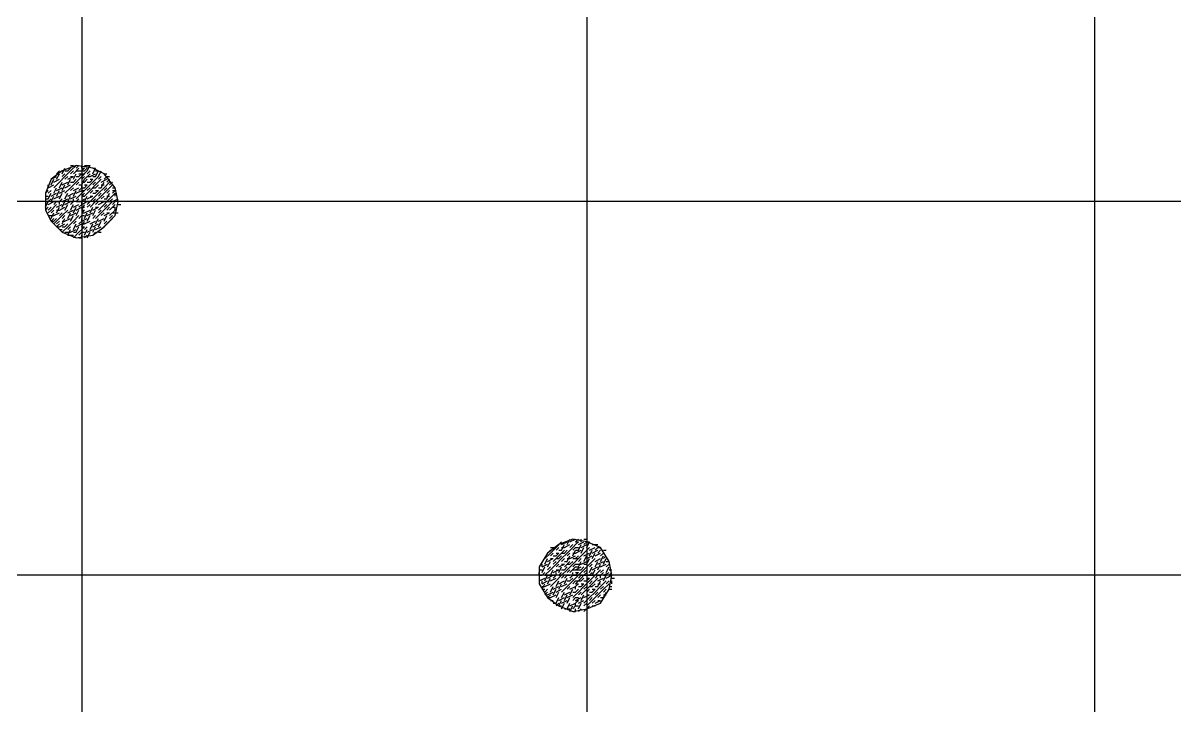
# Model space of a CAD drawing. Header units: metres. Extents: x 0 to 32.6, y 0 to 21.3.
# Drawn here: x 3.9003 to 4.3165, y 19.499 to 19.748 of the extents above; entities that cross this region are included whole.
import ezdxf

# ---------------------------------------------------------------- set-up
doc = ezdxf.new("R2010")
doc.units = ezdxf.units.M
doc.layers.add('TABLA', color=7, linetype='Continuous')

msp = doc.modelspace()

# ---------------------------------------------------------------- linework, layer by layer
at = {"layer": 'TABLA'}
for p, q in [((3.92152, 20.72254), (3.92152, 19.49897)), ((4.10395, 20.71447), (4.10395, 19.49897)), ((4.28738, 20.70742), (4.28738, 19.49897)), ((3.91447, 19.69349), (3.91548, 19.6955)), ((3.91648, 19.6945), (3.91749, 19.6955)), ((3.91749, 19.69651), (3.9185, 19.69651)), ((3.9185, 19.69349), (3.92051, 19.6955)), ((3.91951, 19.6955), (3.92051, 19.69651)), ((3.92152, 19.6955), (3.92152, 19.69651)), ((3.92152, 19.6955), (3.92253, 19.6955)), ((3.92152, 19.6945), (3.92253, 19.6955)), ((3.92253, 19.69651), (3.92354, 19.69651)), ((3.92253, 19.6945), (3.92354, 19.6955)), ((3.92354, 19.69651), (3.92455, 19.69651)), ((3.92555, 19.6955), (3.92656, 19.6955)), ((3.92555, 19.69349), (3.92656, 19.6955)), ((3.91044, 19.69147), (3.91245, 19.69248)), ((3.91044, 19.68946), (3.91144, 19.69147)), ((3.91144, 19.69046), (3.91346, 19.69147)), ((3.91245, 19.69349), (3.91346, 19.6945)), ((3.91245, 19.69147), (3.91346, 19.69349)), ((3.91447, 19.69248), (3.91548, 19.69349)), ((3.91548, 19.6945), (3.91648, 19.6945)), ((3.91548, 19.69147), (3.91648, 19.69248)), ((3.91648, 19.69147), (3.9185, 19.69248)), ((3.91648, 19.68946), (3.91749, 19.69147)), ((3.91749, 19.69349), (3.9185, 19.6945)), ((3.91749, 19.69248), (3.9185, 19.69248)), ((3.9185, 19.69147), (3.91951, 19.69349)), ((3.9185, 19.69046), (3.91951, 19.69147)), ((3.91951, 19.6945), (3.92051, 19.6945)), ((3.91951, 19.69248), (3.92051, 19.69248)), ((3.92051, 19.6945), (3.92152, 19.6945)), ((3.92051, 19.69349), (3.92152, 19.69349)), ((3.92051, 19.69248), (3.92152, 19.69349)), ((3.92152, 19.6945), (3.92253, 19.6945)), ((3.92152, 19.69349), (3.92253, 19.69349)), ((3.92152, 19.69147), (3.92253, 19.69248)), ((3.92253, 19.69046), (3.92354, 19.69147)), ((3.92354, 19.69349), (3.92455, 19.6945)), ((3.92354, 19.69248), (3.92455, 19.69248)), ((3.92455, 19.69248), (3.92656, 19.69349)), ((3.92455, 19.69147), (3.92555, 19.69147)), ((3.92455, 19.69046), (3.92555, 19.69147)), ((3.92555, 19.69248), (3.92656, 19.69248)), ((3.92656, 19.6945), (3.92757, 19.6945)), ((3.92656, 19.69248), (3.92757, 19.6945)), ((3.92757, 19.69147), (3.92858, 19.69248)), ((3.92858, 19.69046), (3.93059, 19.69147)), ((3.92959, 19.69349), (3.93059, 19.69349)), ((3.92959, 19.69147), (3.93059, 19.69248)), ((3.93059, 19.69248), (3.9316, 19.69248)), ((3.93059, 19.69046), (3.9316, 19.69147)), ((3.90842, 19.68643), (3.90943, 19.68744)), ((3.90943, 19.68845), (3.90943, 19.68946)), ((3.90943, 19.68845), (3.91144, 19.68946)), ((3.90943, 19.68643), (3.91044, 19.68744)), ((3.91144, 19.68643), (3.91245, 19.68845)), ((3.91245, 19.68744), (3.91447, 19.68845)), ((3.91245, 19.68542), (3.91346, 19.68744)), ((3.91346, 19.68845), (3.91447, 19.69046)), ((3.91346, 19.68643), (3.91548, 19.68744)), ((3.91447, 19.68946), (3.91648, 19.69046)), ((3.91447, 19.68744), (3.91548, 19.68946)), ((3.91548, 19.68845), (3.91749, 19.68946)), ((3.91749, 19.69046), (3.9185, 19.69046)), ((3.91749, 19.68744), (3.9185, 19.68845)), ((3.9185, 19.68744), (3.92051, 19.68845)), ((3.9185, 19.68542), (3.91951, 19.68744)), ((3.91951, 19.68946), (3.92051, 19.69046)), ((3.91951, 19.68643), (3.92152, 19.68744)), ((3.92051, 19.68946), (3.92152, 19.68946)), ((3.92051, 19.68744), (3.92152, 19.68845)), ((3.92152, 19.69046), (3.92253, 19.69046)), ((3.92152, 19.68845), (3.92152, 19.68946)), ((3.92152, 19.68845), (3.92253, 19.68845)), ((3.92152, 19.68744), (3.92253, 19.68744)), ((3.92253, 19.68946), (3.92354, 19.68946)), ((3.92253, 19.68845), (3.92354, 19.68946)), ((3.92354, 19.69046), (3.92455, 19.69046)), ((3.92354, 19.68744), (3.92455, 19.68845)), ((3.92455, 19.68643), (3.92555, 19.68744)), ((3.92555, 19.68946), (3.92656, 19.69046)), ((3.92555, 19.68845), (3.92656, 19.68845)), ((3.92656, 19.68845), (3.92757, 19.68946)), ((3.92656, 19.68744), (3.92757, 19.68744)), ((3.92656, 19.68643), (3.92757, 19.68744)), ((3.92757, 19.68845), (3.92858, 19.68845)), ((3.92858, 19.68845), (3.92959, 19.69046)), ((3.92858, 19.68946), (3.92959, 19.68946)), ((3.92959, 19.68744), (3.93059, 19.68845)), ((3.93059, 19.68643), (3.9316, 19.68744)), ((3.9316, 19.68946), (3.93261, 19.69046)), ((3.93261, 19.68845), (3.93362, 19.68845)), ((3.93261, 19.68744), (3.93362, 19.68744)), ((3.93261, 19.68643), (3.93362, 19.68744)), ((4.33879, 19.68341), (3.84795, 19.68341)), ((3.90842, 19.68542), (3.90943, 19.68542)), ((3.90842, 19.68442), (3.90943, 19.68442)), ((3.90842, 19.68341), (3.90943, 19.68341)), ((3.90842, 19.68139), (3.90943, 19.68341)), ((3.90943, 19.68442), (3.91044, 19.68643)), ((3.90943, 19.68341), (3.91044, 19.68442)), ((3.90943, 19.6824), (3.91144, 19.68341)), ((3.91044, 19.68542), (3.91245, 19.68643)), ((3.91044, 19.68341), (3.91144, 19.68542)), ((3.91044, 19.68341), (3.91144, 19.68341)), ((3.91144, 19.68442), (3.91346, 19.68542)), ((3.91144, 19.68341), (3.91245, 19.68341)), ((3.91144, 19.6824), (3.91245, 19.68341)), ((3.91245, 19.68341), (3.91346, 19.68341)), ((3.91346, 19.68442), (3.91447, 19.68643)), ((3.91346, 19.68341), (3.91447, 19.68442)), ((3.91346, 19.6824), (3.91346, 19.68341)), ((3.91447, 19.68341), (3.91648, 19.68442)), ((3.91447, 19.68341), (3.91548, 19.68341)), ((3.91447, 19.68139), (3.91548, 19.68341)), ((3.91548, 19.68442), (3.91648, 19.68643)), ((3.91548, 19.6824), (3.91749, 19.68341)), ((3.91648, 19.68542), (3.9185, 19.68643)), ((3.91648, 19.68341), (3.91749, 19.68542)), ((3.91749, 19.68442), (3.91951, 19.68542)), ((3.91749, 19.68341), (3.9185, 19.68341)), ((3.91749, 19.6824), (3.9185, 19.68341)), ((3.9185, 19.68341), (3.9185, 19.68442)), ((3.91951, 19.68442), (3.92152, 19.68643)), ((3.91951, 19.68341), (3.92051, 19.68442)), ((3.91951, 19.68341), (3.92051, 19.68341)), ((3.92051, 19.68341), (3.92152, 19.68341)), ((3.92051, 19.68341), (3.92152, 19.68341)), ((3.92152, 19.68542), (3.92253, 19.68643)), ((3.92152, 19.68542), (3.92253, 19.68542)), ((3.92152, 19.68341), (3.92253, 19.68442)), ((3.92152, 19.6824), (3.92152, 19.68341)), ((3.92152, 19.6824), (3.92354, 19.68341)), ((3.92253, 19.68341), (3.92354, 19.68542)), ((3.92253, 19.68341), (3.92354, 19.68341)), ((3.92354, 19.68442), (3.92555, 19.68542)), ((3.92354, 19.68341), (3.92455, 19.68341)), ((3.92354, 19.6824), (3.92455, 19.68341)), ((3.92455, 19.68542), (3.92555, 19.68542)), ((3.92455, 19.68139), (3.92656, 19.68341)), ((3.92555, 19.68643), (3.92656, 19.68643)), ((3.92555, 19.68341), (3.92656, 19.68442)), ((3.92555, 19.68341), (3.92656, 19.68341)), ((3.92656, 19.6824), (3.92757, 19.68341)), ((3.92757, 19.68542), (3.92858, 19.68643)), ((3.92757, 19.6824), (3.92959, 19.68341)), ((3.92858, 19.68442), (3.92959, 19.68542)), ((3.92858, 19.68341), (3.92959, 19.68341)), ((3.92959, 19.68442), (3.93059, 19.68442)), ((3.92959, 19.68341), (3.93059, 19.68341)), ((3.93059, 19.68442), (3.9316, 19.68643)), ((3.93059, 19.68542), (3.9316, 19.68542)), ((3.93059, 19.68341), (3.9316, 19.68341)), ((3.9316, 19.68341), (3.93261, 19.68442)), ((3.9316, 19.68341), (3.93261, 19.68341)), ((3.93261, 19.68341), (3.93463, 19.68442)), ((3.93261, 19.6824), (3.93362, 19.68341)), ((3.93362, 19.68542), (3.93362, 19.68643)), ((3.90842, 19.68038), (3.90943, 19.68139)), ((3.90943, 19.68038), (3.91044, 19.68139)), ((3.91044, 19.67938), (3.91144, 19.68038)), ((3.91044, 19.67736), (3.91144, 19.67938)), ((3.91144, 19.67837), (3.91346, 19.67938)), ((3.91245, 19.68139), (3.91447, 19.6824)), ((3.91245, 19.67938), (3.91346, 19.68139)), ((3.91245, 19.68038), (3.91346, 19.68038)), ((3.91346, 19.68038), (3.91548, 19.68139)), ((3.91346, 19.67837), (3.91447, 19.67938)), ((3.91548, 19.68038), (3.91648, 19.6824)), ((3.91648, 19.67938), (3.9185, 19.68038)), ((3.91648, 19.67736), (3.91749, 19.67938)), ((3.91749, 19.68038), (3.9185, 19.6824)), ((3.91749, 19.67837), (3.91951, 19.67938)), ((3.9185, 19.68139), (3.92051, 19.6824)), ((3.9185, 19.67938), (3.91951, 19.68139)), ((3.91951, 19.68038), (3.92152, 19.68139)), ((3.91951, 19.67837), (3.92051, 19.68038)), ((3.92051, 19.68139), (3.92152, 19.6824)), ((3.92152, 19.68038), (3.92253, 19.6824)), ((3.92152, 19.68139), (3.92253, 19.68139)), ((3.92152, 19.68038), (3.92253, 19.68038)), ((3.92152, 19.67938), (3.92253, 19.68038)), ((3.92152, 19.67938), (3.92253, 19.67938)), ((3.92253, 19.67938), (3.92455, 19.68038)), ((3.92253, 19.67736), (3.92354, 19.67938)), ((3.92354, 19.68139), (3.92455, 19.6824)), ((3.92354, 19.67837), (3.92555, 19.67938)), ((3.92455, 19.67938), (3.92555, 19.68139)), ((3.92555, 19.68038), (3.92757, 19.68139)), ((3.92555, 19.67837), (3.92656, 19.68038)), ((3.92656, 19.68139), (3.92757, 19.68139)), ((3.92757, 19.67938), (3.92858, 19.68038)), ((3.92858, 19.67837), (3.92959, 19.67938)), ((3.92959, 19.68139), (3.93059, 19.6824)), ((3.92959, 19.67837), (3.9316, 19.67938)), ((3.93059, 19.68038), (3.9316, 19.68139)), ((3.93059, 19.67938), (3.9316, 19.67938)), ((3.9316, 19.68038), (3.93362, 19.6824)), ((3.93261, 19.68139), (3.93362, 19.68139)), ((3.93261, 19.67938), (3.93362, 19.67938)), ((3.93362, 19.67938), (3.93463, 19.67938)), ((3.93463, 19.6824), (3.93563, 19.6824)), ((3.90943, 19.67837), (3.91044, 19.67837)), ((3.91044, 19.67837), (3.91144, 19.67837)), ((3.91044, 19.67635), (3.91144, 19.67736)), ((3.91044, 19.67635), (3.91144, 19.67635)), ((3.91144, 19.67635), (3.91245, 19.67736)), ((3.91245, 19.67535), (3.91346, 19.67635)), ((3.91245, 19.67434), (3.91346, 19.67535)), ((3.91346, 19.67434), (3.91548, 19.67535)), ((3.91447, 19.67736), (3.91548, 19.67837)), ((3.91447, 19.67535), (3.91548, 19.67736)), ((3.91447, 19.67635), (3.91548, 19.67635)), ((3.91548, 19.67635), (3.91749, 19.67736)), ((3.91548, 19.67434), (3.91648, 19.67535)), ((3.91749, 19.67635), (3.9185, 19.67837)), ((3.9185, 19.67535), (3.91951, 19.67635)), ((3.9185, 19.67333), (3.91951, 19.67535)), ((3.91951, 19.67434), (3.92152, 19.67535)), ((3.92051, 19.67736), (3.92152, 19.67837)), ((3.92051, 19.67535), (3.92152, 19.67635)), ((3.92152, 19.67837), (3.92253, 19.67837)), ((3.92152, 19.67635), (3.92152, 19.67736)), ((3.92152, 19.67635), (3.92354, 19.67736)), ((3.92152, 19.67434), (3.92253, 19.67635)), ((3.92152, 19.67535), (3.92253, 19.67535)), ((3.92253, 19.67535), (3.92455, 19.67635)), ((3.92354, 19.67635), (3.92455, 19.67837)), ((3.92455, 19.67535), (3.92656, 19.67635)), ((3.92455, 19.67333), (3.92555, 19.67535)), ((3.92555, 19.67736), (3.92656, 19.67837)), ((3.92555, 19.67434), (3.92757, 19.67535)), ((3.92656, 19.67535), (3.92757, 19.67736)), ((3.92757, 19.67635), (3.92959, 19.67736)), ((3.92757, 19.67434), (3.92858, 19.67635)), ((3.92959, 19.67635), (3.93059, 19.67837)), ((3.92959, 19.67535), (3.93059, 19.67635)), ((3.9316, 19.67736), (3.93261, 19.67837)), ((3.91245, 19.67434), (3.91346, 19.67434)), ((3.91346, 19.67333), (3.91447, 19.67333)), ((3.91346, 19.67333), (3.91447, 19.67333)), ((3.91447, 19.67434), (3.91548, 19.67434)), ((3.91548, 19.67232), (3.91648, 19.67232)), ((3.91648, 19.67333), (3.91749, 19.67434)), ((3.91648, 19.67131), (3.91749, 19.67333)), ((3.91648, 19.67232), (3.91749, 19.67232)), ((3.91648, 19.67131), (3.91749, 19.67131)), ((3.91749, 19.67232), (3.91951, 19.67333)), ((3.91749, 19.67131), (3.9185, 19.67131)), ((3.9185, 19.67232), (3.91951, 19.67232)), ((3.91951, 19.67232), (3.92051, 19.67434)), ((3.92051, 19.67131), (3.92152, 19.67232)), ((3.92152, 19.67434), (3.92253, 19.67434)), ((3.92152, 19.67333), (3.92253, 19.67434)), ((3.92152, 19.67232), (3.92253, 19.67232)), ((3.92253, 19.67333), (3.92354, 19.67434)), ((3.92253, 19.67131), (3.92354, 19.67333)), ((3.92253, 19.67031), (3.92354, 19.67131)), ((3.92354, 19.67232), (3.92555, 19.67333)), ((3.92354, 19.67031), (3.92455, 19.67232)), ((3.92555, 19.67232), (3.92656, 19.67434)), ((3.92555, 19.67131), (3.92656, 19.67232)), ((3.92656, 19.67333), (3.92858, 19.67434)), ((3.92757, 19.67232), (3.92858, 19.67232)), ((4.09085, 19.55843), (4.09185, 19.55843)), ((4.09185, 19.55843), (4.09286, 19.55843)), ((4.09286, 19.55742), (4.09387, 19.55843)), ((4.09488, 19.55944), (4.09689, 19.56045)), ((4.09488, 19.55742), (4.09589, 19.55944)), ((4.09488, 19.55843), (4.09589, 19.55843)), ((4.09589, 19.55843), (4.0979, 19.55944)), ((4.09689, 19.55944), (4.0979, 19.56145)), ((4.0979, 19.56045), (4.09992, 19.56145)), ((4.0979, 19.55843), (4.09891, 19.55944)), ((4.09891, 19.55742), (4.09992, 19.55843)), ((4.09992, 19.56045), (4.10093, 19.56145)), ((4.09992, 19.56045), (4.10093, 19.56045)), ((4.09992, 19.55944), (4.10093, 19.56045)), ((4.09992, 19.55843), (4.10093, 19.55843)), ((4.10093, 19.55944), (4.10294, 19.56045)), ((4.10093, 19.55742), (4.10193, 19.55944)), ((4.10193, 19.56045), (4.10193, 19.56145)), ((4.10193, 19.55843), (4.10395, 19.55944)), ((4.10193, 19.55642), (4.10294, 19.55843)), ((4.10294, 19.56145), (4.10395, 19.56145)), ((4.10294, 19.55944), (4.10395, 19.56045)), ((4.10395, 19.56045), (4.10496, 19.56045)), ((4.10395, 19.55843), (4.10496, 19.56045)), ((4.10496, 19.55742), (4.10697, 19.55843)), ((4.10597, 19.55944), (4.10697, 19.55944)), ((4.10697, 19.55944), (4.10798, 19.55944)), ((4.10697, 19.55742), (4.10798, 19.55843)), ((4.10798, 19.55843), (4.10899, 19.55843)), ((4.08883, 19.55238), (4.08984, 19.5544)), ((4.08984, 19.55642), (4.09085, 19.55742)), ((4.08984, 19.55339), (4.09185, 19.5544)), ((4.09085, 19.55541), (4.09185, 19.55642)), ((4.09085, 19.5544), (4.09185, 19.5544)), ((4.09185, 19.55541), (4.09286, 19.55541)), ((4.09286, 19.55642), (4.09387, 19.55642)), ((4.09286, 19.55541), (4.09387, 19.55642)), ((4.09286, 19.5544), (4.09387, 19.5544)), ((4.09387, 19.55742), (4.09488, 19.55742)), ((4.09387, 19.5544), (4.09488, 19.55541)), ((4.09488, 19.55642), (4.09589, 19.55642)), ((4.09488, 19.55339), (4.09589, 19.5544)), ((4.09589, 19.55642), (4.09689, 19.55742)), ((4.09689, 19.55541), (4.0979, 19.55642)), ((4.09689, 19.55339), (4.0979, 19.55541)), ((4.09689, 19.5544), (4.0979, 19.5544)), ((4.0979, 19.5544), (4.09992, 19.55541)), ((4.09891, 19.55541), (4.09992, 19.55742)), ((4.09891, 19.55642), (4.09992, 19.55642)), ((4.09891, 19.5544), (4.09992, 19.5544)), ((4.09992, 19.55742), (4.10093, 19.55742)), ((4.09992, 19.55642), (4.10193, 19.55742)), ((4.09992, 19.5544), (4.10093, 19.55541)), ((4.09992, 19.5544), (4.10093, 19.5544)), ((4.10093, 19.55339), (4.10193, 19.5544)), ((4.10294, 19.55541), (4.10496, 19.55642)), ((4.10294, 19.55339), (4.10395, 19.55541)), ((4.10395, 19.5544), (4.10597, 19.55541)), ((4.10395, 19.55238), (4.10496, 19.5544)), ((4.10496, 19.55541), (4.10597, 19.55742)), ((4.10597, 19.55642), (4.10798, 19.55742)), ((4.10597, 19.5544), (4.10697, 19.55642)), ((4.10697, 19.55541), (4.10899, 19.55642)), ((4.10697, 19.55339), (4.10899, 19.5544)), ((4.10798, 19.55642), (4.10899, 19.55742)), ((4.10899, 19.55541), (4.11, 19.55642)), ((4.10899, 19.55339), (4.11, 19.55541)), ((4.11, 19.55742), (4.111, 19.55742)), ((4.11, 19.5544), (4.111, 19.55541)), ((4.11, 19.55238), (4.111, 19.5544)), ((4.08682, 19.55037), (4.08782, 19.55037)), ((4.08782, 19.55138), (4.08782, 19.55238)), ((4.08782, 19.55138), (4.08984, 19.55238)), ((4.08782, 19.54936), (4.08883, 19.55138)), ((4.08984, 19.55138), (4.09085, 19.55339)), ((4.08984, 19.55037), (4.09085, 19.55138)), ((4.09085, 19.54835), (4.09185, 19.55037)), ((4.09185, 19.55238), (4.09286, 19.55339)), ((4.09185, 19.54936), (4.09387, 19.55037)), ((4.09286, 19.55138), (4.09387, 19.55238)), ((4.09286, 19.55037), (4.09387, 19.55037)), ((4.09387, 19.55138), (4.09589, 19.55238)), ((4.09387, 19.54936), (4.09488, 19.55138)), ((4.09488, 19.55238), (4.09589, 19.55238)), ((4.09488, 19.55037), (4.09589, 19.55037)), ((4.09589, 19.55339), (4.09689, 19.55339)), ((4.09589, 19.55138), (4.0979, 19.55339)), ((4.09589, 19.55037), (4.09689, 19.55138)), ((4.09689, 19.55238), (4.0979, 19.55238)), ((4.09689, 19.54936), (4.0979, 19.55037)), ((4.0979, 19.55238), (4.09891, 19.55339)), ((4.0979, 19.54936), (4.09992, 19.55138)), ((4.09891, 19.55138), (4.09992, 19.55238)), ((4.09891, 19.55037), (4.09992, 19.55037)), ((4.09992, 19.55238), (4.10093, 19.55238)), ((4.09992, 19.55138), (4.10093, 19.55138)), ((4.09992, 19.55037), (4.10193, 19.55138)), ((4.09992, 19.55037), (4.10093, 19.55037)), ((4.10093, 19.55138), (4.10193, 19.55339)), ((4.10093, 19.55238), (4.10193, 19.55238)), ((4.10093, 19.55037), (4.10193, 19.55037)), ((4.10193, 19.55238), (4.10395, 19.55339)), ((4.10193, 19.55037), (4.10294, 19.55138)), ((4.10294, 19.55238), (4.10395, 19.55238)), ((4.10294, 19.54936), (4.10395, 19.55037)), ((4.10496, 19.55138), (4.10597, 19.55238)), ((4.10496, 19.54936), (4.10597, 19.55138)), ((4.10597, 19.55037), (4.10798, 19.55138)), ((4.10597, 19.54835), (4.10697, 19.55037)), ((4.10697, 19.55138), (4.10798, 19.55339)), ((4.10697, 19.54835), (4.10899, 19.55037)), ((4.10798, 19.55238), (4.11, 19.55339)), ((4.10798, 19.55037), (4.10899, 19.55238)), ((4.10899, 19.55138), (4.111, 19.55238)), ((4.10899, 19.54936), (4.11, 19.55037)), ((4.111, 19.55339), (4.11201, 19.55339)), ((4.111, 19.55138), (4.11201, 19.55238)), ((4.111, 19.54936), (4.11201, 19.55138)), ((4.11201, 19.55037), (4.11302, 19.55037)), ((4.33879, 19.54835), (3.84291, 19.54835)), ((4.08682, 19.54835), (4.08682, 19.54936)), ((4.08682, 19.54835), (4.08782, 19.54835)), ((4.08682, 19.54634), (4.08883, 19.54734)), ((4.08782, 19.54835), (4.08883, 19.54936)), ((4.08782, 19.54533), (4.08782, 19.54634)), ((4.08782, 19.54533), (4.08984, 19.54634)), ((4.08883, 19.54835), (4.08984, 19.54835)), ((4.08883, 19.54634), (4.08984, 19.54835)), ((4.08984, 19.54835), (4.09085, 19.54835)), ((4.08984, 19.54734), (4.09185, 19.54835)), ((4.08984, 19.54533), (4.09085, 19.54734)), ((4.09085, 19.54634), (4.09286, 19.54734)), ((4.09185, 19.54835), (4.09286, 19.54835)), ((4.09185, 19.54734), (4.09286, 19.54835)), ((4.09286, 19.54835), (4.09286, 19.54936)), ((4.09286, 19.54432), (4.09387, 19.54634)), ((4.09387, 19.54835), (4.09488, 19.54936)), ((4.09387, 19.54835), (4.09488, 19.54835)), ((4.09387, 19.54533), (4.09589, 19.54634)), ((4.09488, 19.54734), (4.09589, 19.54835)), ((4.09589, 19.54734), (4.09689, 19.54835)), ((4.09589, 19.54533), (4.09689, 19.54734)), ((4.09689, 19.54835), (4.0979, 19.54835)), ((4.09689, 19.54835), (4.0979, 19.54835)), ((4.09689, 19.54634), (4.0979, 19.54634)), ((4.0979, 19.54734), (4.09891, 19.54835)), ((4.0979, 19.54634), (4.09891, 19.54734)), ((4.09891, 19.54835), (4.09891, 19.54936)), ((4.09891, 19.54835), (4.09992, 19.54835)), ((4.09891, 19.54533), (4.09992, 19.54634)), ((4.09992, 19.54936), (4.10093, 19.54936)), ((4.09992, 19.54835), (4.10093, 19.54936)), ((4.09992, 19.54835), (4.10093, 19.54835)), ((4.09992, 19.54734), (4.10093, 19.54835)), ((4.09992, 19.54634), (4.10093, 19.54634)), ((4.10093, 19.54734), (4.10193, 19.54835)), ((4.10093, 19.54634), (4.10193, 19.54634)), ((4.10193, 19.54835), (4.10294, 19.54835)), ((4.10193, 19.54634), (4.10294, 19.54734)), ((4.10294, 19.54835), (4.10395, 19.54936)), ((4.10294, 19.54835), (4.10395, 19.54835)), ((4.10294, 19.54634), (4.10395, 19.54634)), ((4.10395, 19.54835), (4.10496, 19.54835)), ((4.10395, 19.54734), (4.10496, 19.54734)), ((4.10395, 19.54634), (4.10496, 19.54734)), ((4.10496, 19.54835), (4.10597, 19.54936)), ((4.10496, 19.54835), (4.10597, 19.54835)), ((4.10496, 19.54533), (4.10597, 19.54634)), ((4.10597, 19.54835), (4.10697, 19.54835)), ((4.10697, 19.54734), (4.10798, 19.54835)), ((4.10798, 19.54835), (4.10899, 19.54835)), ((4.10798, 19.54634), (4.11, 19.54734)), ((4.10798, 19.54432), (4.10899, 19.54634)), ((4.10899, 19.54835), (4.11, 19.54936)), ((4.10899, 19.54734), (4.10899, 19.54835)), ((4.11, 19.54835), (4.11201, 19.54936)), ((4.11, 19.54835), (4.111, 19.54835)), ((4.11, 19.54634), (4.111, 19.54835)), ((4.111, 19.54734), (4.11302, 19.54835)), ((4.111, 19.54533), (4.11201, 19.54634)), ((4.11201, 19.54835), (4.11302, 19.54936)), ((4.11302, 19.54734), (4.11403, 19.54734)), ((4.11302, 19.54533), (4.11302, 19.54634)), ((4.08782, 19.54331), (4.08883, 19.54533)), ((4.08782, 19.54432), (4.08883, 19.54432)), ((4.08782, 19.54331), (4.08883, 19.54331)), ((4.08883, 19.54432), (4.09085, 19.54533)), ((4.08883, 19.5423), (4.08984, 19.54331)), ((4.08883, 19.5413), (4.08984, 19.5423)), ((4.08984, 19.5413), (4.09185, 19.5423)), ((4.09085, 19.5423), (4.09185, 19.54432)), ((4.09185, 19.54331), (4.09387, 19.54432)), ((4.09185, 19.5413), (4.09286, 19.54331)), ((4.09286, 19.5423), (4.09488, 19.54331)), ((4.09286, 19.54029), (4.09387, 19.5423)), ((4.09387, 19.54331), (4.09488, 19.54533)), ((4.09488, 19.54432), (4.09689, 19.54533)), ((4.09488, 19.54029), (4.09589, 19.5423)), ((4.09589, 19.5413), (4.0979, 19.5423)), ((4.09689, 19.54331), (4.0979, 19.54432)), ((4.0979, 19.54331), (4.09992, 19.54432)), ((4.0979, 19.5413), (4.09891, 19.54331)), ((4.09891, 19.5423), (4.09992, 19.5423)), ((4.09992, 19.54533), (4.10093, 19.54533)), ((4.09992, 19.54432), (4.10093, 19.54533)), ((4.09992, 19.54331), (4.09992, 19.54432)), ((4.09992, 19.5423), (4.10093, 19.54331)), ((4.10093, 19.54432), (4.10193, 19.54432)), ((4.10093, 19.5413), (4.10193, 19.5423)), ((4.10193, 19.54533), (4.10294, 19.54533)), ((4.10193, 19.54432), (4.10294, 19.54533)), ((4.10294, 19.54331), (4.10395, 19.54432)), ((4.10395, 19.5423), (4.10496, 19.54331)), ((4.10496, 19.54432), (4.10597, 19.54432)), ((4.10496, 19.5423), (4.10597, 19.5423)), ((4.10597, 19.54432), (4.10697, 19.54533)), ((4.10597, 19.54331), (4.10697, 19.54331)), ((4.10597, 19.5423), (4.10697, 19.54331)), ((4.10697, 19.54432), (4.10798, 19.54432)), ((4.10697, 19.5413), (4.10798, 19.5423)), ((4.10798, 19.54533), (4.10899, 19.54533)), ((4.10899, 19.54331), (4.11, 19.54432)), ((4.11, 19.5423), (4.111, 19.54331)), ((4.11, 19.54029), (4.111, 19.5423)), ((4.11201, 19.54432), (4.11302, 19.54432)), ((4.11201, 19.54331), (4.11302, 19.54331)), ((4.08984, 19.54029), (4.09085, 19.5413)), ((4.08984, 19.54029), (4.09085, 19.54029)), ((4.09085, 19.54029), (4.09286, 19.5413)), ((4.09085, 19.53928), (4.09185, 19.53928)), ((4.09085, 19.53928), (4.09185, 19.53928)), ((4.09185, 19.53827), (4.09286, 19.53827)), ((4.09286, 19.53827), (4.09387, 19.54029)), ((4.09286, 19.53727), (4.09387, 19.53827)), ((4.09387, 19.53928), (4.09589, 19.54029)), ((4.09387, 19.53727), (4.09488, 19.53928)), ((4.09488, 19.53827), (4.09689, 19.53928)), ((4.09488, 19.53626), (4.09589, 19.53827)), ((4.09589, 19.53928), (4.09689, 19.5413)), ((4.09689, 19.54029), (4.09891, 19.5413)), ((4.09689, 19.53827), (4.0979, 19.54029)), ((4.09689, 19.53626), (4.0979, 19.53827)), ((4.0979, 19.53727), (4.09992, 19.53827)), ((4.09891, 19.54029), (4.09992, 19.5413)), ((4.09891, 19.53928), (4.09992, 19.54029)), ((4.09992, 19.54029), (4.10093, 19.54029)), ((4.09992, 19.53928), (4.10193, 19.54029)), ((4.09992, 19.53928), (4.10093, 19.53928)), ((4.09992, 19.53827), (4.10093, 19.53928)), ((4.09992, 19.53727), (4.09992, 19.53827)), ((4.10093, 19.53827), (4.10294, 19.53928)), ((4.10093, 19.53626), (4.10193, 19.53827)), ((4.10193, 19.53928), (4.10294, 19.5413)), ((4.10294, 19.54029), (4.10496, 19.5413)), ((4.10294, 19.53727), (4.10395, 19.53827)), ((4.10395, 19.5413), (4.10496, 19.5413)), ((4.10496, 19.53928), (4.10597, 19.54029)), ((4.10597, 19.53827), (4.10697, 19.53928)), ((4.10697, 19.53827), (4.10899, 19.53928)), ((4.10798, 19.54029), (4.10899, 19.5413)), ((4.10798, 19.53928), (4.10899, 19.53928)), ((4.10899, 19.54029), (4.11, 19.54029)), ((4.11, 19.5413), (4.111, 19.5413)), ((4.09387, 19.53727), (4.09488, 19.53727)), ((4.09589, 19.53626), (4.09689, 19.53626)), ((4.09689, 19.53626), (4.0979, 19.53626)), ((4.0979, 19.53525), (4.09891, 19.53727)), ((4.09891, 19.53626), (4.09992, 19.53727)), ((4.09891, 19.53525), (4.09992, 19.53525)), ((4.09992, 19.53727), (4.10093, 19.53727)), ((4.09992, 19.53525), (4.09992, 19.53626)), ((4.10093, 19.53525), (4.10193, 19.53626)), ((4.10294, 19.53525), (4.10395, 19.53626)), ((4.10395, 19.53626), (4.10496, 19.53727)), ((4.10597, 19.53727), (4.10697, 19.53727)), ((4.10597, 19.53727), (4.10697, 19.53727))]:
    msp.add_line(p, q, dxfattribs=at)
for points in [[(3.93463, 19.68341), (3.93362, 19.68845), (3.92959, 19.69349), (3.92555, 19.6955), (3.91951, 19.69651), (3.91447, 19.6945), (3.91044, 19.69147), (3.90842, 19.68643), (3.90842, 19.68038), (3.91044, 19.67635), (3.91447, 19.67232), (3.91951, 19.67031), (3.92555, 19.67131), (3.92959, 19.67434), (3.93362, 19.67837)], [(4.11302, 19.54835), (4.11201, 19.55339), (4.10899, 19.55843), (4.10395, 19.56045), (4.09891, 19.56145), (4.09387, 19.55944), (4.08984, 19.55642), (4.08682, 19.55138), (4.08682, 19.54533), (4.08984, 19.54029), (4.09387, 19.53727), (4.09891, 19.53525), (4.10395, 19.53626), (4.10899, 19.53827), (4.11201, 19.54331)]]:
    msp.add_lwpolyline(points, close=True, dxfattribs=at)
for points in [[(3.91144, 19.68845), (3.91346, 19.69046), (3.91548, 19.69248), (3.91749, 19.6945), (3.91951, 19.69651)], [(3.92152, 19.69248), (3.92354, 19.6945), (3.92455, 19.69651)], [(3.91548, 19.68643), (3.91749, 19.68845), (3.91951, 19.69046), (3.92152, 19.69248)], [(3.92152, 19.68643), (3.92354, 19.68845), (3.92555, 19.69046), (3.92757, 19.69248), (3.92858, 19.6945)], [(3.92152, 19.68946), (3.92253, 19.69147), (3.92455, 19.69349)], [(3.92253, 19.68542), (3.92455, 19.68744), (3.92656, 19.68946), (3.92858, 19.69147)], [(3.92455, 19.68341), (3.92555, 19.68442), (3.92757, 19.68643), (3.92959, 19.68845), (3.9316, 19.69046)], [(3.92656, 19.68341), (3.92858, 19.68542), (3.93059, 19.68744), (3.93261, 19.68946)], [(3.92656, 19.67736), (3.92858, 19.67938), (3.93059, 19.68139), (3.93261, 19.68341)], [(3.92757, 19.68038), (3.92959, 19.6824), (3.93059, 19.68341)], [(3.93059, 19.68341), (3.9316, 19.68442), (3.93362, 19.68643)], [(3.90943, 19.67938), (3.91044, 19.68038), (3.91245, 19.6824)], [(3.91144, 19.67535), (3.91245, 19.67635), (3.91447, 19.67837), (3.91648, 19.68038)], [(3.9316, 19.67837), (3.93362, 19.68038), (3.93362, 19.68139)], [(3.91447, 19.67232), (3.91648, 19.67434), (3.9185, 19.67635), (3.92051, 19.67837)], [(3.92858, 19.67333), (3.93059, 19.67535), (3.93261, 19.67736)], [(3.9185, 19.67031), (3.92051, 19.67232), (3.92152, 19.67333)], [(3.92051, 19.67031), (3.92152, 19.67031), (3.92152, 19.67131)], [(4.08782, 19.55339), (4.08883, 19.5544), (4.09085, 19.55642), (4.09286, 19.55843), (4.09488, 19.56045)], [(4.08883, 19.54835), (4.09085, 19.55037), (4.09286, 19.55238), (4.09488, 19.5544), (4.09689, 19.55642), (4.09891, 19.55843), (4.09992, 19.55944)], [(4.09992, 19.55339), (4.10093, 19.5544), (4.10294, 19.55642), (4.10496, 19.55843)], [(4.09185, 19.55339), (4.09387, 19.55541), (4.09589, 19.55742)], [(4.10093, 19.54835), (4.10294, 19.55037), (4.10496, 19.55238), (4.10697, 19.5544)], [(4.09488, 19.54835), (4.09689, 19.55037), (4.09891, 19.55238), (4.09992, 19.55339)], [(4.09085, 19.54432), (4.09286, 19.54634), (4.09488, 19.54835)], [(4.09488, 19.5423), (4.09689, 19.54432), (4.09891, 19.54634), (4.09992, 19.54734)], [(4.09992, 19.54533), (4.10193, 19.54734), (4.10294, 19.54835)], [(4.09992, 19.5413), (4.10093, 19.5423), (4.10294, 19.54432), (4.10496, 19.54634), (4.10697, 19.54835)], [(4.10193, 19.5413), (4.10395, 19.54331), (4.10597, 19.54533), (4.10798, 19.54734)], [(4.10294, 19.53827), (4.10496, 19.54029), (4.10697, 19.5423), (4.10899, 19.54432), (4.111, 19.54634)], [(4.10395, 19.53727), (4.10597, 19.53928), (4.10798, 19.5413), (4.11, 19.54331), (4.11201, 19.54533)]]:
    msp.add_lwpolyline(points, dxfattribs=at)

doc.saveas('drawing.dxf')
